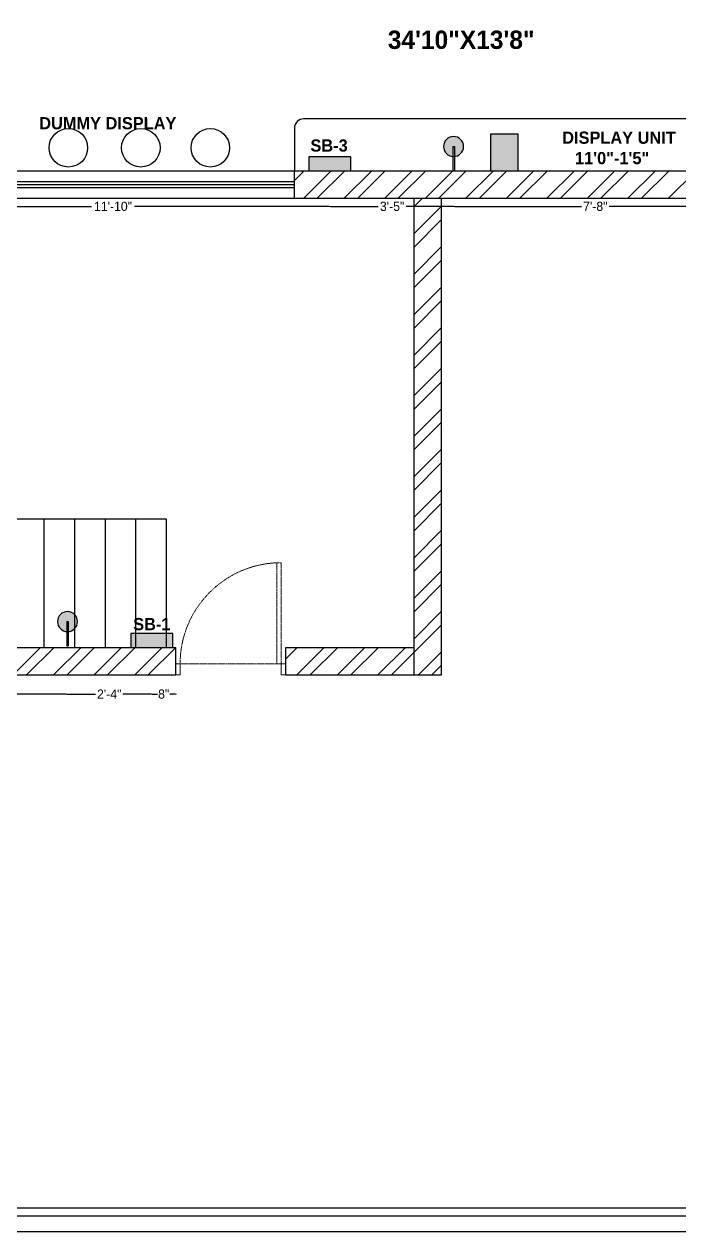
# Model space of a CAD drawing. Header units: inches. Extents: x 9636 to 21597, y -10243 to 557.
# Drawn here: x 13108.3 to 13322.4, y -2775.7 to -2380.4 of the extents above; entities that cross this region are included whole.
import ezdxf

# ---------------------------------------------------------------- set-up
doc = ezdxf.new("R2010")
doc.units = ezdxf.units.IN
doc.header["$MEASUREMENT"] = 0
doc.linetypes.add('DASHED2', pattern=[0.375, 0.25, -0.125])
doc.linetypes.add('HIDDEN', pattern=[0.375, 0.25, -0.125])
for name, color, linetype in [('A-Door-Frame', 1, 'Continuous'), ('A-Door-Swing', 8, 'HIDDEN'), ('IEL-HATCH-002', 7, 'Continuous')]:
    doc.layers.add(name, color=color, linetype=linetype)
doc.layers.add('FURNI', color=140, linetype='Continuous', lineweight=18)
doc.styles.add('HEMI', font='stylu.ttf')
doc.styles.add('MtXpl_Stylus_BT', font='')
doc.styles.get("Standard").update_dxf_attribs({"font": 'arial.ttf'})
doc.styles.get('MtXpl_Stylus_BT').set_extended_font_data('Stylus BT', bold=True)
doc.dimstyles.get("Standard").update_dxf_attribs({"dimtxt": 0.18, "dimasz": 0.18, "dimexe": 0.18, "dimexo": 0.0625, "dimgap": 0.09, "dimtad": 0, "dimtih": 1, "dimtoh": 1, "dimdec": 0, "dimzin": 0, "dimdsep": 46, "dimlunit": 4, "dimtxsty": 'Standard', "dimcen": 0.09, "dimadec": 0, "dimazin": 0, "dimtfac": 1, "dimtdec": 0, "dimtofl": 0, "dimtmove": 0, "dimatfit": 3, "dimfxl": 1, "dimtolj": 1, "dimtzin": 0, "dimarcsym": 0})

# ---------------------------------------------------------------- blocks, each defined once
blk = doc.blocks.new('5ryh')
at = {"layer": 'IEL-HATCH-002', "true_color": 0x139b48, "transparency": 33554687}
h = blk.add_hatch(color=114, dxfattribs=at)
h.dxf.hatch_style = 1
h.paths.add_polyline_path([(6507.8, -1186.94), (6501.8, -1186.94), (6501.8, -1188.94), (6507.8, -1188.94)])
blk.add_lwpolyline([(6507.8, -1188.94), (6507.8, -1186.94), (6501.8, -1186.94), (6501.8, -1188.94)], close=True)
blk = doc.blocks.new('shht')
at = {"layer": 'IEL-HATCH-002', "true_color": 0x636466, "transparency": 33554687}
h = blk.add_hatch(color=251, dxfattribs=at)
h.dxf.hatch_style = 1
h.paths.add_polyline_path([(15097.5, -2138.01), (15088.5, -2138.01), (15088.5, -2150.01), (15097.5, -2150.01)])
h.paths.add_polyline_path([(15097.5, -2290.01), (15088.5, -2290.01), (15088.5, -2302.01), (15097.5, -2302.01)])
at = {"color": 251, "true_color": 0x636466}
for p, q in [((15024.35, -2288.01), (15024.35, -2302.01)), ((15153.5, -2285.01), (15027.35, -2285.01)), ((15097.5, -2290.01), (15088.5, -2290.01)), ((15088.5, -2290.01), (15088.5, -2302.01)), ((15097.5, -2302.01), (15097.5, -2290.01)), ((14882.5, -2302.01), (15258.5, -2302.01)), ((15024.35, -2311.01), (15024.35, -2302.01)), ((15088.5, -2302.01), (15097.5, -2302.01)), ((14904.5, -2305.51), (15024.35, -2305.51)), ((14904.5, -2306.51), (15024.35, -2306.51)), ((14904.5, -2307.51), (15024.35, -2307.51)), ((14882.5, -2311.01), (15442.5, -2311.01)), ((15063.5, -2467.01), (15063.5, -2311.01)), ((15072.5, -2467.01), (15072.5, -2311.01)), ((14982.5, -2416.01), (14882.5, -2416.01)), ((14942.5, -2458.01), (14942.5, -2416.01)), ((14952.5, -2458.01), (14952.5, -2416.01)), ((14962.5, -2458.01), (14962.5, -2416.01)), ((14972.5, -2458.01), (14972.5, -2416.01)), ((14982.5, -2458.01), (14982.5, -2416.01)), ((14840.5, -2458.01), (14985.5, -2458.01)), ((14985.5, -2467.01), (14985.5, -2458.01)), ((15021.5, -2458.01), (15063.5, -2458.01)), ((15021.5, -2467.01), (15021.5, -2458.01)), ((14831.5, -2467.01), (14985.5, -2467.01)), ((15021.5, -2467.01), (15072.5, -2467.01))]:
    blk.add_line(p, q, dxfattribs=at)
for centre in [(14950.41, -2294.47), (14974.11, -2294.47), (14996.83, -2294.47)]:
    blk.add_circle(centre, 6.3, dxfattribs=at)
blk.add_arc((15027.35, -2288.01), 3, 90, 180, dxfattribs=at)
at = {"layer": 'A-Door-Frame', "color": 251, "lineweight": 5, "true_color": 0x636466}
for p, q in [((14985.5, -2467.01), (14985.5, -2463.35)), ((15021.5, -2467.01), (15021.5, -2463.35))]:
    blk.add_line(p, q, dxfattribs=at)
for points in [[(14985.5, -2467.01), (14986.96, -2467.01), (14986.96, -2463.35), (14985.5, -2463.35)], [(15021.5, -2467.01), (15020.03, -2467.01), (15020.03, -2463.35), (15021.5, -2463.35)]]:
    blk.add_lwpolyline(points, dxfattribs=at)
at = {"layer": 'A-Door-Swing', "color": 251, "linetype": 'DASHED2', "lineweight": 5, "true_color": 0x636466}
blk.add_line((15019.74, -2463.35), (14986.67, -2463.35), dxfattribs=at)
blk.add_lwpolyline([(15020.03, -2463.35), (15020.03, -2430.28), (15018.56, -2430.28), (15018.56, -2463.35)], close=True, dxfattribs=at)
blk.add_arc((15020.03, -2463.35), 33.07, 90, 180, dxfattribs=at)
at = {"layer": 'IEL-HATCH-002', "color": 251, "linetype": 'Continuous', "true_color": 0x636466, "transparency": 33554687}
for p, q in [((15024.35, -2305.21), (15027.54, -2302.01)), ((15027.38, -2311.01), (15036.38, -2302.01)), ((15031.8, -2311.01), (15040.8, -2302.01)), ((15040.64, -2311.01), (15049.64, -2302.01)), ((15045.06, -2311.01), (15054.06, -2302.01)), ((15053.9, -2311.01), (15062.9, -2302.01)), ((15058.32, -2311.01), (15067.32, -2302.01)), ((15067.16, -2311.01), (15076.16, -2302.01)), ((15071.57, -2311.01), (15080.57, -2302.01)), ((15080.41, -2311.01), (15089.41, -2302.01)), ((15084.83, -2311.01), (15093.83, -2302.01)), ((15093.67, -2311.01), (15102.67, -2302.01)), ((15098.09, -2311.01), (15107.09, -2302.01)), ((15106.93, -2311.01), (15115.93, -2302.01)), ((15111.35, -2311.01), (15120.35, -2302.01)), ((15120.19, -2311.01), (15129.19, -2302.01)), ((15124.61, -2311.01), (15133.61, -2302.01)), ((15133.45, -2311.01), (15142.45, -2302.01)), ((15137.87, -2311.01), (15146.87, -2302.01)), ((15146.7, -2311.01), (15155.7, -2302.01)), ((15063.5, -2313.73), (15066.22, -2311.01)), ((15063.5, -2322.57), (15072.5, -2313.57)), ((15063.5, -2326.99), (15072.5, -2317.99)), ((15063.5, -2335.83), (15072.5, -2326.83)), ((15063.5, -2340.25), (15072.5, -2331.25)), ((15063.5, -2349.09), (15072.5, -2340.09)), ((15063.5, -2353.51), (15072.5, -2344.51)), ((15063.5, -2362.35), (15072.5, -2353.35)), ((15063.5, -2366.77), (15072.5, -2357.77)), ((15063.5, -2375.61), (15072.5, -2366.61)), ((15063.5, -2380.03), (15072.5, -2371.03)), ((15063.5, -2388.87), (15072.5, -2379.87)), ((15063.5, -2393.28), (15072.5, -2384.28)), ((15063.5, -2402.12), (15072.5, -2393.12)), ((15063.5, -2406.54), (15072.5, -2397.54)), ((15063.5, -2415.38), (15072.5, -2406.38)), ((15063.5, -2419.8), (15072.5, -2410.8)), ((15063.5, -2428.64), (15072.5, -2419.64)), ((15063.5, -2433.06), (15072.5, -2424.06)), ((15063.5, -2441.9), (15072.5, -2432.9)), ((15063.5, -2446.32), (15072.5, -2437.32)), ((15063.5, -2455.16), (15072.5, -2446.16)), ((15063.5, -2459.58), (15072.5, -2450.58)), ((14932.32, -2467.01), (14941.32, -2458.01)), ((14936.74, -2467.01), (14945.74, -2458.01)), ((14945.57, -2467.01), (14954.57, -2458.01)), ((14949.99, -2467.01), (14958.99, -2458.01)), ((14958.83, -2467.01), (14967.83, -2458.01)), ((14963.25, -2467.01), (14972.25, -2458.01)), ((14972.09, -2467.01), (14981.09, -2458.01)), ((14976.51, -2467.01), (14985.5, -2458.03)), ((15021.5, -2461.8), (15025.28, -2458.01)), ((15025.12, -2467.01), (15034.12, -2458.01)), ((15029.54, -2467.01), (15038.54, -2458.01)), ((15038.38, -2467.01), (15047.38, -2458.01)), ((15042.8, -2467.01), (15051.8, -2458.01)), ((15051.64, -2467.01), (15060.64, -2458.01)), ((15056.06, -2467.01), (15063.5, -2459.58)), ((15064.9, -2467.01), (15072.5, -2459.41)), ((15069.32, -2467.01), (15072.5, -2463.83)), ((14985.35, -2467.01), (14985.5, -2466.87))]:
    blk.add_line(p, q, dxfattribs=at)
at = {"color": 251, "true_color": 0x636466, "style": 'MtXpl_Stylus_BT'}
for s, height, p in [('34\'10"X13\'8"', 6, (15054.88, -2262.11)), ('DUMMY DISPLAY', 4, (14940.87, -2288.44)), ('DISPLAY UNIT', 4, (15111.93, -2293.16)), ('11\'0"-1\'5"', 4, (15116.12, -2299.86))]:
    blk.add_text(s, height=height, rotation=0.0094, dxfattribs=at).set_placement(p)
blk = doc.blocks.new('HT')
at = {"layer": 'IEL-HATCH-002', "true_color": 0xf7f281, "transparency": 33554687}
h = blk.add_hatch(color=51, dxfattribs=at)
h.dxf.hatch_style = 1
h.paths.add_polyline_path([(4618.55, 566.68, 0.962396), (4625.07, 566.43), (4621.82, 566.43), (4621.82, 566.93), (4625.07, 566.93, 0.962396)])
for p, q in [((4621.82, 566.93), (4629.77, 566.93)), ((4621.82, 566.93), (4621.82, 566.43)), ((4621.82, 566.43), (4629.77, 566.43)), ((4629.77, 566.93), (4629.77, 566.43))]:
    blk.add_line(p, q)
blk.add_circle((4621.82, 566.68), 3.27)
blk = doc.blocks.new('*D79')
at = {"color": 0, "lineweight": -2, "transparency": 16777216}
for p, q in [((13248.97, -2440), (13248.97, -2440.22)), ((13341.14, -2440), (13341.14, -2440.22))]:
    blk.add_line(p, q, dxfattribs=at)
at = {"color": 5, "lineweight": -2, "transparency": 16777216}
for p, q in [((13249.15, -2440.04), (13290.5, -2440.04)), ((13340.96, -2440.04), (13299.61, -2440.04))]:
    blk.add_line(p, q, dxfattribs=at)
at = {"color": 5, "transparency": 16777216}
for points in [[(13249.15, -2440.01), (13249.15, -2440.07), (13248.97, -2440.04)], [(13340.96, -2440.01), (13340.96, -2440.07), (13341.14, -2440.04)]]:
    blk.add_solid(points, dxfattribs=at)
at = {"layer": 'Defpoints', "color": 0, "transparency": 16777216}
for p in [(13341.14, -2425.69), (13248.97, -2428.39), (13248.97, -2440.04)]:
    blk.add_point(p, dxfattribs=at)
at = {"color": 5, "transparency": 16777216, "insert": (13295.06, -2440.04), "char_height": 3, "attachment_point": 5, "style": 'HEMI'}
blk.add_mtext('\\A1;7\'-8"', dxfattribs=at)
blk = doc.blocks.new('*D80')
at = {"color": 0, "lineweight": -2, "transparency": 16777216}
for p, q in [((13208.24, -2440), (13208.24, -2440.22)), ((13248.97, -2440), (13248.97, -2440.22))]:
    blk.add_line(p, q, dxfattribs=at)
at = {"color": 5, "lineweight": -2, "transparency": 16777216}
for p, q in [((13208.42, -2440.04), (13224.02, -2440.04)), ((13248.79, -2440.04), (13233.18, -2440.04))]:
    blk.add_line(p, q, dxfattribs=at)
at = {"color": 5, "transparency": 16777216}
for points in [[(13208.42, -2440.01), (13208.42, -2440.07), (13208.24, -2440.04)], [(13248.79, -2440.01), (13248.79, -2440.07), (13248.97, -2440.04)]]:
    blk.add_solid(points, dxfattribs=at)
at = {"layer": 'Defpoints', "color": 0, "transparency": 16777216}
for p in [(13208.24, -2428.39), (13248.97, -2428.39), (13208.24, -2440.04)]:
    blk.add_point(p, dxfattribs=at)
at = {"color": 5, "transparency": 16777216, "insert": (13228.6, -2440.04), "char_height": 3, "attachment_point": 5, "style": 'HEMI'}
blk.add_mtext('\\A1;3\'-5"', dxfattribs=at)
blk = doc.blocks.new('*D81')
at = {"color": 0, "lineweight": -2, "transparency": 16777216}
for p, q in [((13066.39, -2440), (13066.39, -2440.22)), ((13208.24, -2440), (13208.24, -2440.22))]:
    blk.add_line(p, q, dxfattribs=at)
at = {"color": 5, "lineweight": -2, "transparency": 16777216}
for p, q in [((13066.57, -2440.04), (13130.29, -2440.04)), ((13208.06, -2440.04), (13144.34, -2440.04))]:
    blk.add_line(p, q, dxfattribs=at)
at = {"color": 5, "transparency": 16777216}
for points in [[(13066.57, -2440.01), (13066.57, -2440.07), (13066.39, -2440.04)], [(13208.06, -2440.01), (13208.06, -2440.07), (13208.24, -2440.04)]]:
    blk.add_solid(points, dxfattribs=at)
at = {"layer": 'Defpoints', "color": 0, "transparency": 16777216}
for p in [(13066.39, -2428.39), (13208.24, -2428.39), (13066.39, -2440.04)]:
    blk.add_point(p, dxfattribs=at)
at = {"color": 5, "transparency": 16777216, "insert": (13137.31, -2440.04), "char_height": 3, "attachment_point": 5, "style": 'HEMI'}
blk.add_mtext('\\A1;11\'-10"', dxfattribs=at)
blk = doc.blocks.new('*D90')
at = {"color": 0, "lineweight": -2, "transparency": 16777216}
for p, q in [((13074.81, -2599.63), (13074.81, -2599.85)), ((13122.17, -2599.63), (13122.17, -2599.85))]:
    blk.add_line(p, q, dxfattribs=at)
at = {"color": 5, "lineweight": -2, "transparency": 16777216}
for p, q in [((13074.99, -2599.67), (13092.42, -2599.67)), ((13121.99, -2599.67), (13104.56, -2599.67))]:
    blk.add_line(p, q, dxfattribs=at)
at = {"color": 5, "transparency": 16777216}
for points in [[(13074.99, -2599.64), (13074.99, -2599.7), (13074.81, -2599.67)], [(13121.99, -2599.64), (13121.99, -2599.7), (13122.17, -2599.67)]]:
    blk.add_solid(points, dxfattribs=at)
at = {"layer": 'Defpoints', "color": 0, "transparency": 16777216}
for p in [(13074.81, -2584.39), (13122.17, -2583.89), (13122.17, -2599.67)]:
    blk.add_point(p, dxfattribs=at)
at = {"color": 5, "transparency": 16777216, "insert": (13098.49, -2599.67), "char_height": 3, "attachment_point": 5, "style": 'HEMI'}
blk.add_mtext('\\A1;3\'-11"', dxfattribs=at)
blk = doc.blocks.new('*D91')
at = {"color": 0, "lineweight": -2, "transparency": 16777216}
for p, q in [((13122.17, -2599.63), (13122.17, -2599.85)), ((13149.97, -2599.63), (13149.97, -2599.85))]:
    blk.add_line(p, q, dxfattribs=at)
at = {"color": 5, "lineweight": -2, "transparency": 16777216}
for p, q in [((13122.35, -2599.67), (13131.59, -2599.67)), ((13149.79, -2599.67), (13140.56, -2599.67))]:
    blk.add_line(p, q, dxfattribs=at)
at = {"color": 5, "transparency": 16777216}
for points in [[(13122.35, -2599.64), (13122.35, -2599.7), (13122.17, -2599.67)], [(13149.79, -2599.64), (13149.79, -2599.7), (13149.97, -2599.67)]]:
    blk.add_solid(points, dxfattribs=at)
at = {"layer": 'Defpoints', "color": 0, "transparency": 16777216}
for p in [(13122.17, -2583.89), (13149.97, -2584.39), (13149.97, -2599.67)]:
    blk.add_point(p, dxfattribs=at)
at = {"color": 5, "transparency": 16777216, "insert": (13136.07, -2599.67), "char_height": 3, "attachment_point": 5, "style": 'HEMI'}
blk.add_mtext('\\A1;2\'-4"', dxfattribs=at)
blk = doc.blocks.new('*D92')
at = {"color": 0, "lineweight": -2, "transparency": 16777216}
for p, q in [((13149.97, -2599.63), (13149.97, -2599.85)), ((13157.81, -2599.63), (13157.81, -2599.85))]:
    blk.add_line(p, q, dxfattribs=at)
at = {"color": 5, "lineweight": -2, "transparency": 16777216}
for p, q in [((13150.15, -2599.67), (13151.9, -2599.67)), ((13157.63, -2599.67), (13155.88, -2599.67))]:
    blk.add_line(p, q, dxfattribs=at)
at = {"color": 5, "transparency": 16777216}
for points in [[(13150.15, -2599.64), (13150.15, -2599.7), (13149.97, -2599.67)], [(13157.63, -2599.64), (13157.63, -2599.7), (13157.81, -2599.67)]]:
    blk.add_solid(points, dxfattribs=at)
at = {"layer": 'Defpoints', "color": 0, "transparency": 16777216}
for p in [(13149.97, -2584.39), (13157.81, -2593.39), (13157.81, -2599.67)]:
    blk.add_point(p, dxfattribs=at)
at = {"color": 5, "transparency": 16777216, "insert": (13153.89, -2599.67), "char_height": 3, "attachment_point": 5, "style": 'HEMI'}
blk.add_mtext('\\A1;8"', dxfattribs=at)

msp = doc.modelspace()

# ---------------------------------------------------------------- linework, layer by layer
at = {"layer": 'FURNI', "color": 18, "lineweight": 25, "true_color": 0x000000}
for points in [[(12956.58, -2775.68), (12956.58, -2156.97), (13822.41, -2156.97), (13822.41, -2775.68)], [(12961.73, -2770.53), (12961.73, -2162.12), (13817.26, -2162.12), (13817.26, -2770.53)], [(12964.31, -2767.95), (12964.31, -2164.7), (13814.68, -2164.7), (13814.68, -2767.95)]]:
    msp.add_lwpolyline(points, close=True, dxfattribs=at)

# ---------------------------------------------------------------- block references
msp.add_blockref('shht', (-1827.69, -126.38))
at = {"xscale": -1}
for p, rotation in [((13815.39, 2201.38), 90), ((13688.96, 2045.9), 90.00168180669543)]:
    msp.add_blockref('HT', p, dxfattribs=dict(at, rotation=rotation))
at = {"xscale": 2.292076783467584, "yscale": 2.292076783467584, "zscale": 2.292076783467584, "rotation": 180}
for p in [(28117.74, -5148.94), (28059.48, -5304.94)]:
    msp.add_blockref('5ryh', p, dxfattribs=at)

# ---------------------------------------------------------------- texts
at = {"color": 1, "lineweight": 15, "char_height": 4, "width": 15.6204, "attachment_point": 3, "rotation": 0.0094, "style": 'HEMI'}
for s, insert in [('\\pxqc;{\\fStylus BT|b1|i0|c0|p34;SB-3}', (13215.8, -2418.11)), ('\\pxqc;{\\fStylus BT|b1|i0|c0|p34;SB-1}', (13157.82, -2574.76))]:
    msp.add_mtext(s, dxfattribs=dict(at, insert=insert))

# ---------------------------------------------------------------- dimensions: what is measured, and where the dimension line sits
for base, p1, p2, picture, middle in [((13248.97, -2440.04), (13341.14, -2425.69), (13248.97, -2428.39), '*D79', (13295.06, -2440.04)), ((13066.39, -2440.04), (13208.24, -2428.39), (13066.39, -2428.39), '*D81', (13137.31, -2440.04)), ((13208.24, -2440.04), (13248.97, -2428.39), (13208.24, -2428.39), '*D80', (13228.6, -2440.04)), ((13122.17, -2599.67), (13074.81, -2584.39), (13122.17, -2583.89), '*D90', (13098.49, -2599.67)), ((13149.97, -2599.67), (13122.17, -2583.89), (13149.97, -2584.39), '*D91', (13136.07, -2599.67)), ((13157.81, -2599.67), (13149.97, -2584.39), (13157.81, -2593.39), '*D92', (13153.89, -2599.67))]:
    dim = msp.add_linear_dim(base=base, p1=p1, p2=p2, dimstyle='Standard', override={"dimtxt": 3, "dimtxsty": 'HEMI', "dimclrd": 5, "dimclrt": 5, "dimtmove": 1, "dimfxl": 0.03937, "dimfxlon": 1, "dimarcsym": 1})
    dim.commit()
    dim.dimension.update_dxf_attribs({"geometry": picture, "text_midpoint": middle})

doc.saveas('drawing.dxf')
